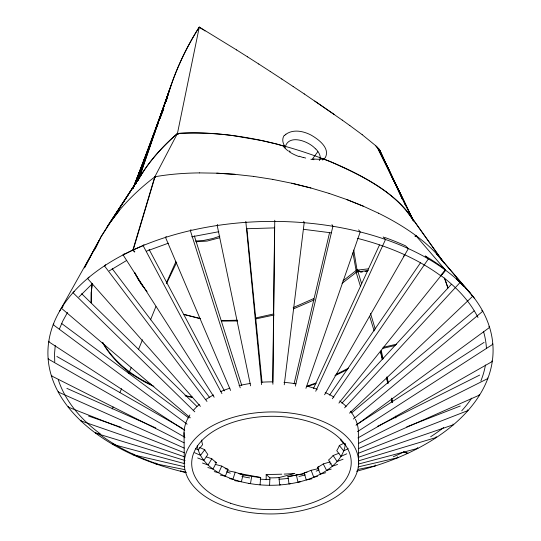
<?xml version="1.0" encoding="UTF-8"?>
<svg xmlns="http://www.w3.org/2000/svg" width="541" height="541" viewBox="0 0 541 541"><rect width="100%" height="100%" fill="white"/><g stroke="black" fill="none" stroke-linecap="round" stroke-linejoin="round"><path stroke-width="0.81" d="M266.172 479.759L266.206 474.416A218.138 127.602 -0.5 0 0 281.787 474.18M266.206 474.416L269.885 477.872L269.607 485.074M272.765 382.047L274.612 227.112M272.894 384.259L274.76 220.255M260.052 484.858L260.681 477.466L238.885 473.402M284.255 384.759L304.184 222.723L303.717 221.262M55.256 345.489L54.533 353.713L54.749 361.915M92.186 283.653L91.253 292.613L91.165 302.811M92.234 283.585L91.26 292.6L91.206 302.757M260.681 477.466A69.742 40.798 -0.5 0 1 251.693 476.351L250.483 483.668L248.495 483.356M245.803 221.343L261.587 384.631M294.067 383.833L329.597 232.508M295.359 386.139L332.891 226.28L331.958 224.616M180.971 470.501L180.775 471.306L186.077 472.219M227.125 470.596L235.2 472.212A69.742 40.798 -0.5 0 0 243.132 474.572L241.374 481.781L238.344 481.26M166.188 101.248C173.316 75.01 184.691 49.975 199.291 27.05L236.62 49.948M166.128 101.465C173.228 75.24 184.569 50.212 199.135 27.293L202.875 29.505M214.189 397.216L123.091 254.906L132.87 250.077L154.76 176.934L177.434 133.485L199.291 27.05L199.663 27.706M199.656 172.904A199.548 85.6 13.1 0 0 155.024 176.738L133.187 249.928L134.817 251.849M404.878 204.14L407.359 208.285M155.72 462.961L155.463 463.759L184.515 469.574M235.2 472.212L232.941 479.265L229.709 478.623M170.821 85.904L139.172 177.962L100.944 236.911L95.155 248.704M305.929 388.33L360.211 231.947L358.636 229.864M59.483 328.854L62.715 321.185L67.49 312.461M134.202 185.982L167.142 97.529L135.791 183.899L168.312 93.627L137.441 180.917L169.536 89.752L139.172 177.962L107.159 226.706M134.209 186.016L155.125 131.213M157.816 124.173L156.322 128.082L158.371 122.584M159.906 118.689L163.788 108.511L159.872 118.675M155.659 129.624L133.1 188.288L148.106 149.979M148.721 148.417L150.554 143.723M151.122 142.141L133.032 188.227L143.717 161.658M132.951 453.845L132.633 454.643L184.779 466.788M215.142 464.34L221.769 466.119A69.742 40.798 -0.5 0 0 228.045 469.351L225.327 476.229L220.261 475.045M144.339 160.129L145.901 156.2M147.152 153.103L148.092 150.736M131.267 367.386L129.475 371.809L127.859 371.687M138.435 349.696L142.466 339.748M150.52 319.853L155.896 306.585M175.899 261.688L166.276 283.092M217.692 224.434L217.212 225.509L250.605 385.841M313.381 388.681L379.457 245.026M315.728 391.251L385.53 239.494L383.184 236.917M112.203 408.949L113.103 407.015M119.838 392.55L121.63 388.695M128.819 373.263L129.265 372.296C118.506 364.37 109.201 354.375 102.567 342.751M112.995 443.519L112.616 444.317L184.785 463.691M221.769 466.119L218.659 472.787L214.236 471.596M166.628 283.349L176.724 262.304M94.506 250.016L101.045 236.735L109.546 223.19L119.433 210.287M99.071 240.38L84.416 267.89L97.299 243.869L59.578 311.237M185.083 460.526L95.554 433.138L95.987 432.333M206.249 456.841L211.815 458.768A69.742 40.798 -0.5 0 0 216.427 462.616L212.971 469.061L207.832 467.485M137.793 180.62C147.835 162.665 161.806 147.179 177.225 133.668L177.434 133.485C229.939 130.408 282.429 142.581 330.991 161.908C361.55 175.669 395.173 191.061 413.317 220.721M137.894 180.444C147.97 162.483 161.982 146.996 177.434 133.485A167.663 62.499 16.9 0 1 232.441 135.514L261.506 140.525L276.444 143.98L284.194 146.341M324.559 394.774L408.354 248.603L405.554 245.851A218.138 127.602 -0.5 0 0 384.658 237.438M319.285 160.582L319.853 159.433A20.362 9.799 27.1 0 0 315.782 148.91M81.285 420.12L80.839 420.864L184.21 456.699M211.815 458.768L208.062 464.969L202.496 463.042M111.757 220.086L142.851 172.139M190.987 229.621L190.344 230.608L240.211 387.816M140.978 175.034L109.417 223.379L119.27 210.483A199.541 139.206 -17.8 0 1 155.017 176.738L155.625 177.347M68.666 406.413L68.2 407.103L184.582 452.81M329.57 395.133L420.506 262.757M332.302 398.771L428.371 258.929L425.172 255.974A218.138 127.602 -0.5 0 1 441.889 266.929L445.683 270.297L440.759 275.782C415.968 257.577 386.957 245.864 357.297 238.31M58.692 391.366L58.218 392.002L184.217 448.09M199.534 447.414L204.728 449.727L200.522 455.346L194.591 452.709M338.903 403.099L445.432 270.108L440.516 275.606M166.256 236.498L165.512 237.411L230.601 390.446M51.875 375.251L51.395 375.839L184.129 442.836M48.629 358.413L48.149 358.953L184.988 437.351M415.245 236.241L415.853 235.558A180.261 79.453 12.3 0 1 443.809 262.656M78.905 297.043L92.065 283.991M284.708 135.399L285.168 134.925A23.838 13.89 19.4 0 1 285.885 134.195M341.885 403.194L451.268 284.431M344.597 407.846L460.154 282.382L456.32 278.953A218.138 127.602 -0.5 0 1 463.569 286.372M134.506 251.998L132.87 250.077L143.101 245.58L144.028 244.586M49.204 341.256L48.724 341.756L184.751 430.386M415.211 236.207L415.853 235.558L415.008 236.052L415.65 235.403L445.683 270.297M53.897 323.985L53.187 324.695L187.139 424.212M123.091 254.906L124.166 253.844M403.593 256.197L404.742 255.061M61.843 307.775L61.383 308.208L190.31 417.835M62.073 307.552L63.047 306.619M349.486 413.168L472.787 296.15L471.583 295.055M105.63 264.745L104.447 265.861L206.973 401.456M74.347 291.443L72.994 292.701L194.807 411.836M89.042 277.12L87.547 278.507L200.434 406.345M353.74 250.037L357.013 269.81L342.947 280.874M360.766 271.846L357.831 271.136L342.027 283.396M351.576 412.911L474.085 310.899M353.347 419.011L482.775 311.244L481.788 310.324M323.586 158.959L323.579 158.966A141.411 52.714 16.9 0 1 386.112 191.845M285.946 134.236C293.33 129.001 303.251 131.091 310.791 134.925C318.209 139.091 330.463 148.004 325.276 157.695A23.784 11.097 23.3 0 1 323.538 158.905M355.992 425.267L489.591 327.406L488.848 326.683M109.268 270.879L126.148 260.762M356.505 424.712L484.094 342.372M357.445 431.671L492.837 344.299L492.351 343.785M357.932 437.933L492.263 361.496L491.776 360.948M348.411 368.191L336.008 374.467M347.437 369.55L334.92 375.718M346.761 453.804L340.986 456.361L336.759 450.68A69.742 40.798 -0.5 0 0 339.329 445.513L343.833 443.255M377.604 426.308L479.664 375.089M348.221 448.604L343.718 450.863L339.329 445.513M358.73 443.336L487.806 378.558L487.326 377.976M313.672 298.598L293.148 307.626M314.26 299.883L293.587 308.83M407.826 453.311L403.802 451.931M358.311 448.699L479.603 395.038L479.137 394.416M146.557 251.119L168.352 243.2M337.564 464.442L332.269 466.261L328.563 459.985A69.742 40.798 -0.5 0 0 333.121 455.536L339.072 453.216M406.744 426.856L460.283 406M343.062 459.208L337.117 461.527L333.121 455.536M358.676 453.128L467.992 410.545L467.546 409.875M315.856 383.021L306.422 386.389M316.039 383.535L307.302 386.605M219.558 237.797L207.068 241.076L196.113 241.78M358.771 457.179L453.446 424.739L453.02 424.022M219.835 236.187L213.012 238.453L203.903 240.393L195.612 241.056M325.75 472.719L320.414 474.126L317.425 467.377A69.742 40.798 -0.5 0 0 323.268 463.948L330.138 461.879M331.214 469.094L326.629 470.474L323.268 463.948M358.69 460.824L436.54 437.385L436.141 436.614M396.512 344.191L382.974 347.363M273.766 313.929L255.535 317.986M395.167 345.469L383.055 348.33M317.425 467.377L318.953 466.978M358.494 464.056L417.902 448.34L417.53 447.515M274.071 315.011L255.71 318.92M269.885 477.872A69.742 40.798 -0.5 0 0 279.041 477.575L293.871 473.727M280.569 484.716L279.582 484.973L279.041 477.575M191.717 236.809L218.855 231.697M312.042 478.785L306.274 479.962L304.137 472.861A69.742 40.798 -0.5 0 0 311.156 470.298L318.669 468.553M317.506 476.364L313.746 477.236L311.156 470.298M358.074 466.924L397.892 457.666L397.574 456.814M304.137 472.861L307.017 472.273M358.176 469.372L375.474 465.842L375.224 465.003M290.49 483.668L289.043 483.925L287.934 476.594A69.742 40.798 -0.5 0 0 296.353 474.991L304.583 473.497M300.465 481.774L297.996 482.227L296.353 474.991M287.934 476.594L300.958 474.274M301.689 474.139L303.136 473.882M368.34 270.5L356.228 271.961M368.259 268.85L356.248 270.243M237.479 320.204L221.391 320.583M246.439 228.742L274.084 227.903M237.546 320.948L221.397 321.124M357.256 271.954L356.025 271.981L360.468 286.412M199.609 172.904L216.867 173.181L234.956 174.337M216.799 173.181L234.862 174.33L253.688 176.413M303.454 229.303L331.403 232.867M314.057 159.71L310.879 159.237M253.567 176.393L272.786 179.402M242.422 474.883L251.693 476.351M239.338 473.916L243.132 474.572M234.557 480.604L237.587 481.125M192.19 397.344L185.759 396.154M200.17 318.46L184.028 314.456L200.143 318.69M128.332 372.127C136.569 377.036 144.778 382.717 153.874 386.301M95.554 433.138L100.531 434.024C81.867 420.262 65.495 402.004 58.245 379.626M192.231 397.033L185.022 395.647M272.644 179.375L291.951 183.277L310.886 187.991M225.151 468.682L228.045 469.351M291.788 183.237L310.696 187.937L329.273 193.455M305.699 158.067L303.609 157.465M403.491 452.073L407.806 453.317M214.96 462.163L216.427 462.616M362.565 271.717A165.965 64.318 15.9 0 1 360.955 271.886L356.046 270.257L352.962 252.769M88.562 416.049L116.396 425.693M117.187 425.97L121.164 427.349M329.07 193.387L346.855 199.575L363.376 206.216M197.681 457.957L203.849 460.377L207.852 454.454A69.742 40.798 -0.5 0 1 204.728 449.727M346.632 199.487L363.153 206.121L378.659 213.269M66.868 388.364L155.808 427.951M151.446 384.678C131.666 375.643 113.718 361.449 102.77 342.419M195.423 448.536L198.249 449.963L202.591 444.661A69.742 40.798 -0.5 0 1 201.637 440.043M357.013 269.81L360.955 271.893M56.852 356.451L182.946 428.695M290.213 151.615L289.212 150.959M236.566 49.914L247.528 56.846M247.453 56.798L258.821 64.061M258.733 64.007L270.324 71.507M270.223 71.439L281.875 79.054M281.753 78.979L293.269 86.594M293.141 86.506L304.34 93.999M304.204 93.904L334.047 114.34M314.774 101.052L342.392 120.224M203.233 29.755L203.585 29.998M204.66 30.736L205.019 30.986M342.25 120.122L349.844 125.566M349.716 125.465L362.213 134.702M61.39 323.315L188.843 418.004M362.206 134.695L375.508 145.536L379.647 150.04L402.416 199.21M178.05 134.046L177.434 133.485L177.82 134.249M81.637 293.695L196.938 406.467M375.522 145.556L379.654 150.053L380.025 151.264M155.368 177.543L154.76 176.934L155.362 177.604M178.063 134.134L177.434 133.485L177.921 134.1M315.545 148.937C309.1 141.302 287.913 133.147 285.006 147.957M155.443 177.489L155.017 176.738L155.619 177.407M345.205 445.175L340.729 440.164A69.742 40.798 -0.5 0 0 340.857 439.157M147.064 291.538L140.883 283.64L134.581 272.563M470.109 292.87L436.262 253.513L474.592 298.497M143.94 287.555L138.178 279.332L134.655 272.448M112.203 268.688L209.759 397.696M155.017 176.738L155.497 177.407M407.616 211.923L443.999 262.926L409.381 214.243M149.052 249.354L224.434 390.913M143.101 245.58L221.932 393.605M376.942 146.902L413.398 220.539M407.671 208.907L412.039 217.969M413.777 221.283L378.118 148.112L407.995 209.57L378.605 148.66L406.02 205.641L379.025 149.16L404.898 204.072M444.438 278.013L447.962 287.94M379.856 150.412L402.403 199.176M444.945 279.217L447.867 287.798M194.327 235.849L241.766 385.422M369.719 316.485L374.156 330.923M370.511 313.367L375.231 329.043M379.654 150.053L380.025 151.27M357.831 271.136L361.449 283.207M391.488 398.318L392.421 402.382M380.627 351.19L382.507 359.319M386.626 377.192L388.12 383.691M386.538 378.044L387.654 382.927M391.569 399.995L392.13 402.436M380.37 351.231L382.237 359.359M395.302 416.266L395.674 417.895M391.664 398.156L392.381 401.422M395.599 416.13L395.958 417.76M381.324 350.798L383.102 358.96M387.018 376.921L388.093 381.824M246.899 228.809L262.04 382.399M358.636 463.231A87.182 50.996 -0.5 0 0 229.039 418.639A87.182 50.996 -0.5 0 0 226.72 506.978A87.182 50.996 -0.5 0 0 358.636 463.231L358.372 433.145A87.182 50.996 -0.5 0 0 355.43 419.221M184.035 432.577L184.298 462.67M367.292 271.109A165.965 64.318 15.9 0 1 364.952 271.426M317.804 151.669A232.556 144.109 -62.4 0 1 312.204 159.243M403.545 452.114A215.744 127.385 -1.1 0 1 393.28 456.753M158.669 464.476A215.744 127.385 -1.1 0 1 99.72 434.403M186.172 472.611A222.588 130.205 -0.5 0 1 93.343 273.807A222.588 130.205 -0.5 0 1 446.521 270.919A222.588 130.205 -0.5 0 1 356.526 471.218M378.43 213.154A179.098 76.829 13.1 0 1 415.86 235.558M485.453 364.986A215.744 125.228 -0.4 0 1 480.868 380.952M471.678 398.135A215.744 125.228 -0.4 0 1 461.73 410.815M443.654 427.525A215.744 125.228 -0.4 0 1 430.616 436.776M441.023 275.66A215.744 125.228 -0.4 0 1 477.994 317.526M483.465 331.322A215.744 125.228 -0.4 0 1 486.413 348.025M284.539 145.908A24.575 14.113 16.8 0 1 284.323 135.236M323.572 159.264A23.939 21.518 13.6 0 1 322.558 160.028M386.267 191.967A142.242 55.121 15.9 0 1 413.425 220.64M362.842 271.67A165.154 64 15.9 0 1 361.151 271.853M322.97 158.682A22.539 7.019 18.3 0 1 313.28 158.905M288.461 151.115A23.648 10.205 13.5 0 1 283.64 146.313M298.93 156.545A22.803 8.872 16.7 0 1 289.259 151.778M303.596 157.654A22.228 7.324 18.1 0 1 299.214 156.173M284.289 147.443A23.29 20.998 22.8 0 1 284.214 147.206M323.268 158.838A24.467 22.654 1.3 0 1 322.152 159.615M345.395 443.519A74.198 43.402 -0.5 0 1 272.157 485.284A74.198 43.402 -0.5 0 1 197.276 445.392M294.859 473.476A218.138 127.602 -0.5 0 1 284.174 474.085M184.359 437.818A87.182 50.996 -0.5 0 1 189.884 414.94M193.265 410.457A87.182 50.996 -0.5 0 1 199.298 404.438M205.736 399.562A87.182 50.996 -0.5 0 1 213.533 394.95M220.789 391.542A87.182 50.996 -0.5 0 1 229.871 388.195M239.027 385.652A87.182 50.996 -0.5 0 1 250.138 383.495M261.175 382.257A87.182 50.996 -0.5 0 1 272.542 381.858M283.971 382.338A87.182 50.996 -0.5 0 1 295.947 383.819M307.308 386.233A87.182 50.996 -0.5 0 1 317.269 389.297M325.202 392.516A87.182 50.996 -0.5 0 1 333.898 397.067M339.721 400.935A87.182 50.996 -0.5 0 1 346.125 406.352M350.487 411.201A87.182 50.996 -0.5 0 1 354.754 417.814M331.106 463.326A79.764 46.654 -0.5 0 1 329.861 464.137M319.095 469.899A79.764 46.654 -0.5 0 1 316.181 471.137M305.252 474.863A79.764 46.654 -0.5 0 1 298.936 476.452M288.563 478.298A79.764 46.654 -0.5 0 1 278.987 479.252M269.979 479.522A79.764 46.654 -0.5 0 1 260.113 479.13M249.644 477.906A79.764 46.654 -0.5 0 1 241.908 476.425M230.324 473.159A79.764 46.654 -0.5 0 1 226.645 471.82M284.174 146.881L283.924 145.942L284.153 146.915M230.534 503.231A79.764 46.654 -0.5 0 0 351.217 463.211A79.764 46.654 -0.5 0 0 232.65 422.413A79.764 46.654 -0.5 0 0 230.534 503.231"/></g></svg>
